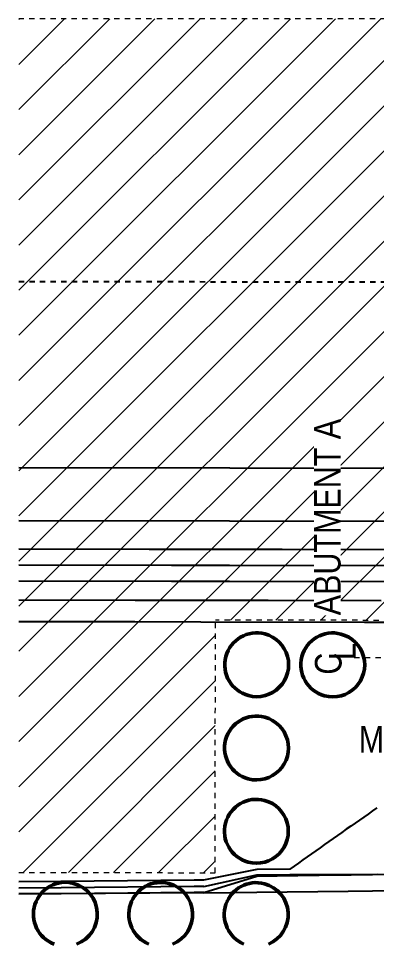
# Model space of a CAD drawing. Header units: metres. Extents: x -355 to -223, y 3 to 561.
# Drawn here: x -288.34 to -281.62, y 503.12 to 520.69 of the extents above; entities that cross this region are included whole.
import ezdxf

# ---------------------------------------------------------------- set-up
doc = ezdxf.new("R2010")
doc.units = ezdxf.units.M
for name, pattern in [('IMPORT-LNMK-LineCont _3_', [0.004, 0.001, -0.003]), ('JacobsDash', [0.0045, 0.003, -0.0015]), ('JacobsGridLine', [0.0145, 0.01, -0.001, 0.0025, -0.001])]:
    doc.linetypes.add(name, pattern=pattern)
for name, color, linetype, lineweight in [('A-ANNO-NOTE', 7, 'Continuous', 9), ('A-DETL', 7, 'Continuous', 13), ('A-DETL-GENF', 7, 'Continuous', 9), ('A-GENM', 7, 'Continuous', 25), ('G-ANNO-TEXT', 7, 'Continuous', 9), ('S-GRID', 7, 'Continuous', 9)]:
    doc.layers.add(name, color=color, linetype=linetype, lineweight=lineweight)
doc.styles.add('Arial Narrow', font='ARIALN.TTF', dxfattribs={"height": 0.5})
doc.styles.add('Arial Narrow_2', font='ARIALN.TTF', dxfattribs={"height": 0.0025})

# ---------------------------------------------------------------- blocks, each defined once
blk = doc.blocks.new('T2DPAA-T2D-C3S-RW-M2D-100010_dwg-40802999-DRG-2873035 - CONSTRUCTION SEQUENCE STAGE A9')
at = {"color": 254, "lineweight": 25, "true_color": 0xd0d0d0}
blk.add_line((14.917, -596.027), (15.07, -596.589), dxfattribs=at)
at = {"color": 254, "linetype": 'IMPORT-LNMK-LineCont _3_', "lineweight": 25, "true_color": 0xd0d0d0, "flags": 128}
blk.add_lwpolyline([(19.442, -588.094), (20.455, -591.933), (21.535, -596.023)], dxfattribs=at)
at = {"color": 254, "lineweight": 25, "true_color": 0xd0d0d0, "flags": 128}
for points in [[(16.06, -588.993), (17.071, -592.826), (17.996, -596.333)], [(16.986, -596.421), (16.104, -593.081), (15.093, -589.25)], [(14.582, -589.386), (15.207, -591.754), (15.593, -593.216), (15.845, -594.171), (16.451, -596.468)], [(14.002, -589.54), (14.735, -592.318), (15.012, -593.369), (15.844, -596.521)], [(14.292, -589.463), (15.025, -592.241), (15.303, -593.292), (16.147, -596.495)], [(14.131, -593.048), (13.815, -591.85), (13.257, -589.738)], [(15.387, -596.22), (14.845, -594.164), (14.207, -591.747), (13.649, -589.634)], [(9.339, -594.375), (9.291, -594.201), (8.627, -591.791), (8.418, -591.024)], [(9.455, -594.343), (9.406, -594.169), (8.743, -591.759), (8.534, -590.993)], [(9.228, -594.405), (9.18, -594.231), (8.516, -591.821), (8.307, -591.053)], [(9.233, -594.404), (9.185, -594.23), (8.521, -591.82), (8.312, -591.052)], [(15.066, -596.577), (14.917, -596.027), (14.131, -593.048)], [(11.603, -597.138), (11.527, -597.073), (11.45, -597.009), (11.373, -596.945), (11.297, -596.88), (11.22, -596.816), (11.144, -596.752), (11.067, -596.688), (10.99, -596.623), (10.914, -596.559), (10.837, -596.495), (10.761, -596.431), (10.684, -596.366), (10.607, -596.302), (10.531, -596.238), (10.454, -596.173), (10.378, -596.109), (10.301, -596.045), (10.224, -595.981), (10.148, -595.916), (10.071, -595.852), (9.905, -595.255), (9.457, -594.342)], [(9.228, -594.405), (9.495, -595.369), (9.955, -597.019), (10.571, -599.222), (11.089, -601.072), (11.232, -601.44), (11.418, -601.737), (11.445, -601.773), (11.72, -602.057), (12.045, -602.282), (12.191, -602.355), (12.408, -602.439), (12.794, -602.521), (13.166, -602.527), (13.189, -602.525), (13.496, -602.499), (13.595, -602.49), (14.865, -602.379)], [(9.231, -594.405), (9.784, -595.289), (9.992, -596.033)], [(9.342, -594.374), (9.808, -595.282), (9.975, -595.879), (10.257, -596.934), (10.607, -598.234)], [(10.395, -597.477), (10.368, -597.381), (10.341, -597.285), (10.314, -597.189), (10.287, -597.092), (10.26, -596.996), (10.244, -596.938), (10.233, -596.9), (10.207, -596.803), (10.18, -596.707), (10.153, -596.611), (10.126, -596.514), (10.099, -596.418), (10.072, -596.322), (10.045, -596.225), (10.019, -596.129), (9.992, -596.033), (9.965, -595.936), (9.951, -595.886)]]:
    blk.add_lwpolyline(points, dxfattribs=at)
blk = doc.blocks.new('T2DPAA-T2D-PWC-RW-M2D-100010_RoadDesign_rvt-1-DRG-2873035 - CONSTRUCTION SEQUENCE STAGE A9')
at = {"color": 254, "lineweight": 25, "true_color": 0xd0d0d0, "rotation": 75.11694444444437}
blk.add_blockref('T2DPAA-T2D-C3S-RW-M2D-100010_dwg-40802999-DRG-2873035 - CONSTRUCTION SEQUENCE STAGE A9', (-1722.337, 648.01), dxfattribs=at)
blk = doc.blocks.new('Foundations-Piles - Px-1200-66435320-DRG-2873035 - CONSTRUCTION SEQUENCE STAGE A9')
at = {"layer": 'A-GENM', "color": 252, "lineweight": 50, "true_color": 0x888888}
for start, end in [(0, 172.3092), (217.1863, 0)]:
    blk.add_arc((0, 0), 0.6, start, end, dxfattribs=at)
blk = doc.blocks.new('Foundations-Piles - Px-1200-66435321-DRG-2873035 - CONSTRUCTION SEQUENCE STAGE A9')
at = {"layer": 'A-GENM', "color": 252, "lineweight": 50, "true_color": 0x888888}
for start, end in [(0, 180), (180, 0)]:
    blk.add_arc((0, 0), 0.6, start, end, dxfattribs=at)
blk = doc.blocks.new('Foundations-Piles - Px-1200-66435322-DRG-2873035 - CONSTRUCTION SEQUENCE STAGE A9')
at = {"layer": 'A-GENM', "color": 252, "lineweight": 50, "true_color": 0x888888}
for start, end in [(0, 180), (180, 0)]:
    blk.add_arc((0, 0), 0.6, start, end, dxfattribs=at)
blk = doc.blocks.new('Foundations-Piles - Px-1200-66435323-DRG-2873035 - CONSTRUCTION SEQUENCE STAGE A9')
at = {"layer": 'A-GENM', "color": 252, "lineweight": 50, "true_color": 0x888888}
for start, end in [(0, 180), (180, 0)]:
    blk.add_arc((0, 0), 0.6, start, end, dxfattribs=at)
blk = doc.blocks.new('Foundations-Piles - Px-1200-66435333-DRG-2873035 - CONSTRUCTION SEQUENCE STAGE A9')
at = {"layer": 'A-GENM', "color": 252, "lineweight": 50, "true_color": 0x888888}
for start, end in [(0, 180), (180, 0)]:
    blk.add_arc((0, 0), 0.6, start, end, dxfattribs=at)
blk = doc.blocks.new('Foundations-Piles - Px-1200-66435334-DRG-2873035 - CONSTRUCTION SEQUENCE STAGE A9')
at = {"layer": 'A-GENM', "color": 252, "lineweight": 50, "true_color": 0x888888}
for start, end in [(0, 173.2461), (216.3708, 0)]:
    blk.add_arc((0, 0), 0.6, start, end, dxfattribs=at)
blk = doc.blocks.new('Foundations-Piles - Px-1200-66435335-DRG-2873035 - CONSTRUCTION SEQUENCE STAGE A9')
at = {"layer": 'A-GENM', "color": 252, "lineweight": 50, "true_color": 0x888888}
for start, end in [(0, 174.183), (215.5554, 0)]:
    blk.add_arc((0, 0), 0.6, start, end, dxfattribs=at)
blk = doc.blocks.new('T2DPAA-T2D-C3S-RS-M3D-100334_rvt-1-DRG-2873035 - CONSTRUCTION SEQUENCE STAGE A9')
at = {"layer": 'A-GENM', "color": 252, "lineweight": 50, "true_color": 0x888888, "rotation": 75.11694444444437}
for name, p in [('Foundations-Piles - Px-1200-66435323-DRG-2873035 - CONSTRUCTION SEQUENCE STAGE A9', (-1144.508, 508.542)), ('Foundations-Piles - Px-1200-66435333-DRG-2873035 - CONSTRUCTION SEQUENCE STAGE A9', (-1143.079, 508.54)), ('Foundations-Piles - Px-1200-66435322-DRG-2873035 - CONSTRUCTION SEQUENCE STAGE A9', (-1144.511, 506.977)), ('Foundations-Piles - Px-1200-66435321-DRG-2873035 - CONSTRUCTION SEQUENCE STAGE A9', (-1144.514, 505.412)), ('Foundations-Piles - Px-1200-66435335-DRG-2873035 - CONSTRUCTION SEQUENCE STAGE A9', (-1148.102, 503.853)), ('Foundations-Piles - Px-1200-66435334-DRG-2873035 - CONSTRUCTION SEQUENCE STAGE A9', (-1146.31, 503.85)), ('Foundations-Piles - Px-1200-66435320-DRG-2873035 - CONSTRUCTION SEQUENCE STAGE A9', (-1144.517, 503.846))]:
    blk.add_blockref(name, p, dxfattribs=at)
blk = doc.blocks.new('CS_Annot_Centreline Symbol1 - CS_Annot_Centreline Symbol-7988197-DRG-2873035 - CONSTRUCTION SEQUENCE STAGE A9')
at = {"layer": 'A-ANNO-NOTE', "char_height": 0.0025, "attachment_point": 1, "rotation": 180, "style": 'Arial Narrow_2'}
for s, insert, width in [('L', (0.001147, -0.003292), 0.00192405), ('C  ', (0.002519, -0.004626), 0.00440928)]:
    blk.add_mtext(s, dxfattribs=dict(at, insert=insert, width=width))

msp = doc.modelspace()

# ---------------------------------------------------------------- hatches: boundary and pattern name
at = {"layer": 'A-DETL-GENF', "true_color": 0x888888}
h = msp.add_hatch(dxfattribs=at)
h.set_pattern_fill('FP_6', color=252, style=0, pattern_type=2)
h.set_pattern_definition([(45, (-512.804, -694.024), (-0.42426407, 0.42426407), [])])
h.paths.add_polyline_path([(-284.649, 504.632), (-284.641, 509.382), (-281.528, 509.376), (-281.526, 509.611), (-281.519, 509.611), (-281.517, 509.376), (-281.245, 509.376), (-281.153, 509.905), (-281.153, 509.906), (-279.274, 520.687), (-288.338, 520.687), (-288.338, 504.638)])
h.paths.add_polyline_path([(-281.153, 509.905), (-281.153, 509.905), (-281.157, 509.905)])

# ---------------------------------------------------------------- linework, layer by layer
at = {"layer": 'A-DETL', "color": 143, "linetype": 'JacobsDash', "lineweight": 15, "true_color": 0x78aac8}
for p, q in [((-278.843, 520.687), (-288.338, 520.687)), ((-284.649, 504.632), (-284.641, 509.382)), ((-275.973, 509.366), (-284.641, 509.382)), ((-288.338, 504.638), (-284.649, 504.632))]:
    msp.add_line(p, q, dxfattribs=at)
at = {"layer": 'S-GRID', "linetype": 'JacobsGridLine', "lineweight": 18}
msp.add_line((-282.034, 508.677), (-249.998, 508.617), dxfattribs=at)

# ---------------------------------------------------------------- block references
at = {"lineweight": 5}
for name in ['T2DPAA-T2D-PWC-RW-M2D-100010_RoadDesign_rvt-1-DRG-2873035 - CONSTRUCTION SEQUENCE STAGE A9', 'T2DPAA-T2D-C3S-RS-M3D-100334_rvt-1-DRG-2873035 - CONSTRUCTION SEQUENCE STAGE A9']:
    msp.add_blockref(name, (860.641, 0), dxfattribs=at)
at = {"layer": 'A-ANNO-NOTE', "xscale": 200, "yscale": 200, "zscale": 200, "rotation": 269.9999999999306}
msp.add_blockref('CS_Annot_Centreline Symbol1 - CS_Annot_Centreline Symbol-7988197-DRG-2873035 - CONSTRUCTION SEQUENCE STAGE A9', (-281.848, 508.86), dxfattribs=at)

# ---------------------------------------------------------------- next in the draw order: texts
at = {"layer": 'A-ANNO-NOTE', "insert": (-282.792, 509.473), "char_height": 0.5, "attachment_point": 1, "rotation": 90, "style": 'Arial Narrow', "bg_fill": 3, "box_fill_scale": 1, "bg_fill_color": 256, "bg_fill_true_color": 13158600, "bg_fill_transparency": 0}
msp.add_mtext('ABUTMENT A', dxfattribs=at)
at = {"layer": 'G-ANNO-TEXT', "insert": (-281.949, 507.392), "char_height": 0.5, "attachment_point": 1, "style": 'Arial Narrow', "bg_fill": 3, "box_fill_scale": 1, "bg_fill_color": 256, "bg_fill_true_color": 13158600, "bg_fill_transparency": 0}
msp.add_mtext('MJ', dxfattribs=at)

doc.saveas('drawing.dxf')
